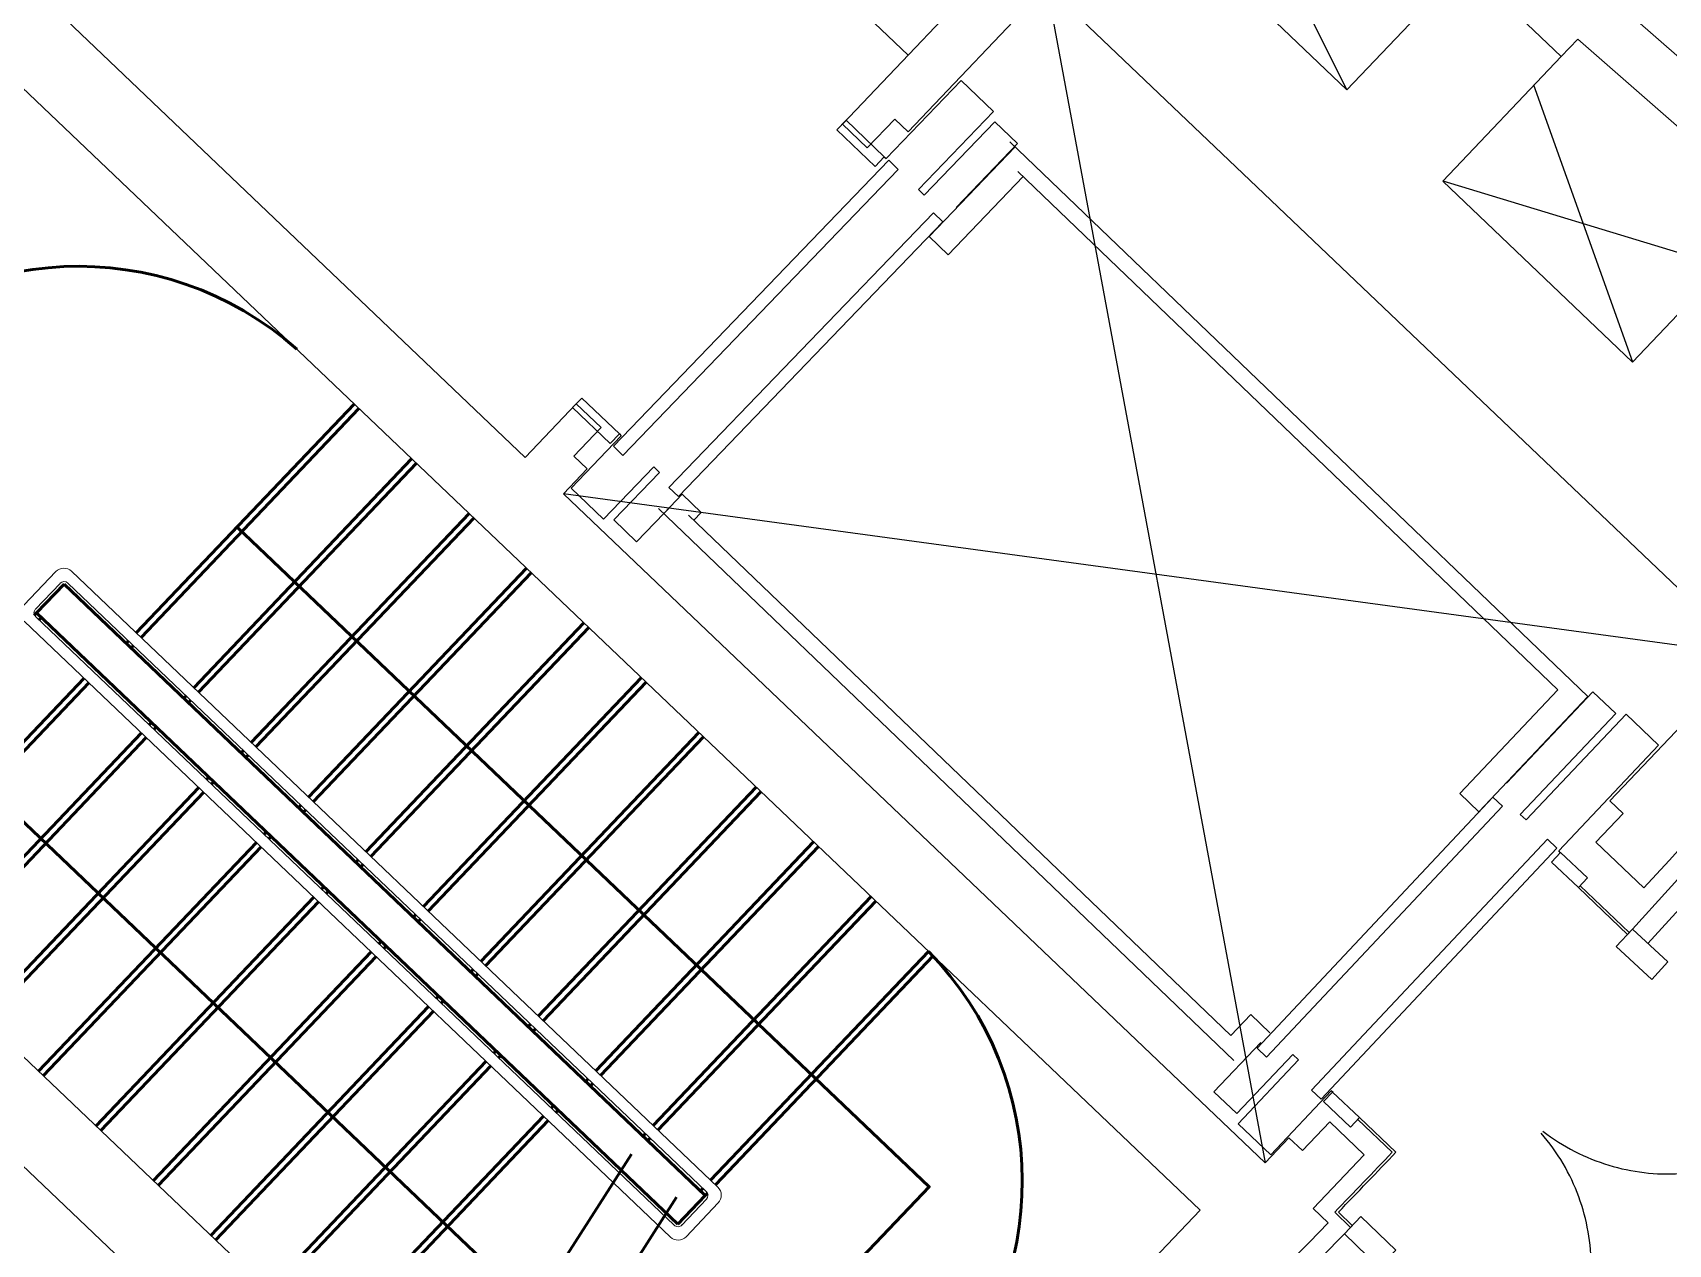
# Model space of a CAD drawing. Header units: centimetres. Extents: x 139057 to 200038, y 34824 to 80516.
# Drawn here: x 175292 to 175910, y 47696 to 48154 of the extents above; entities that cross this region are included whole.
import ezdxf

# ---------------------------------------------------------------- set-up
doc = ezdxf.new("R2010")
doc.units = ezdxf.units.CM
doc.header["$LTSCALE"] = 100
doc.linetypes.add('C-COR-P1$0$HIDDEN2', pattern=[4.7625, 3.175, -1.5875])
for name, color, linetype, lineweight in [('410_STRUTTURE_001-AM_0', 7, 'Continuous', 0), ('430_TAVOLATI_001-AM_0', 3, 'Continuous', 0), ('441_SERRAMENTI_001-AM_0', 1, 'Continuous', 0), ('448_SCALE_001-AM_0', 216, 'Continuous', 50)]:
    doc.layers.add(name, color=color, linetype=linetype, lineweight=lineweight)
for name, color, linetype in [('A-FACCIATA MONTANTI', 13, 'Continuous'), ('A-FACCIATTE VISTE', 8, 'Continuous'), ('A-GRAFICA', 253, 'Continuous'), ('A-MCLS3-15', 50, 'Continuous'), ('A-VISTE GRIGLIATTI PAVIMENTO', 1, 'Continuous'), ('C-COR-P1$0$A-DOOR-SWING', 7, 'C-COR-P1$0$HIDDEN2'), ('C-COR-P1$0$A-STRC', 6, 'Continuous'), ('C-COR-P1$0$A-WALL', 6, 'Continuous'), ('M-ASC', 5, 'Continuous')]:
    doc.layers.add(name, color=color, linetype=linetype)

msp = doc.modelspace()

# ---------------------------------------------------------------- hatches: boundary and pattern name
at = {"layer": 'A-VISTE GRIGLIATTI PAVIMENTO'}
h = msp.add_hatch(dxfattribs=at)
h.set_pattern_fill('GRATE', color=256, scale=5, angle=105.66, style=0)
h.set_pattern_definition([(235.06300002, (4104738.345, -384253.9894), (3.253510723, -2.2728054335), []), (325.063, (4104738.345, -384253.99), (9.091221734, 13.01404289), [])])
edge = h.paths.add_edge_path()
edge.add_line((175894.64, 48294.86), (175845.68, 48224.75))
edge.add_line((175845.68, 48224.75), (175992.07, 48096.38))
edge.add_arc((170587.19, 52727.83), 7117.8, 319.40671, 324.741072)
edge.add_arc((176445.44, 48635.48), 49.08, 91.0762, 199.72173, ccw=False)
edge.add_arc((170562.05, 52749.47), 7150.31, 325.354656, 330.666246)
edge.add_line((176795.55, 49246.56), (176624.67, 49339.87))
edge.add_line((176624.67, 49339.87), (176575.69, 49269.78))
edge.add_line((176575.69, 49269.78), (175894.64, 48294.86))
h = msp.add_hatch(dxfattribs=at)
h.set_pattern_fill('GRATE', color=256, scale=5, angle=105.66, style=0)
h.set_pattern_definition([(235.063, (4104738.345, -384253.9894), (3.253510722, -2.2728054345), []), (325.063, (4104738.345, -384253.99), (9.09122174, 13.01404289), [])])
edge = h.paths.add_edge_path()
edge.add_line((175894.64, 48294.87), (175845.69, 48224.75))
edge.add_line((175845.69, 48224.75), (175992.07, 48096.38))
edge.add_arc((170587.19, 52727.83), 7117.8, 319.40671, 324.741072)
edge.add_arc((176445.44, 48635.48), 49.08, 91.0762, 199.72173, ccw=False)
edge.add_arc((170562.05, 52749.47), 7150.31, 325.354656, 330.666246)
edge.add_line((176795.55, 49246.56), (176624.67, 49339.87))
edge.add_line((176624.67, 49339.87), (176575.69, 49269.78))
edge.add_line((176575.69, 49269.78), (175894.64, 48294.87))

# ---------------------------------------------------------------- linework, layer by layer
at = {"layer": '410_STRUTTURE_001-AM_0', "elevation": 0}
msp.add_lwpolyline([(175901.24, 47830.58, 0.007777), (176051, 47998.23), (175950.9, 48085.98), (175896.97, 48029.36), (175825.11, 48097.81), (175869.94, 48144.88), (175833.73, 48179.36), (175788.9, 48132.3), (175376.16, 48525.41), (175409.27, 48560.17), (175373.06, 48594.66), (175277.88, 48494.73), (175299.61, 48474.04), (175327.18, 48502.98), (175660.82, 48185.22), (175598.07, 48119.33), (175607.48, 48110.37), (175617.83, 48121.23), (175622.9, 48116.4), (175675.31, 48171.43), (175940.77, 47918.6), (175888.36, 47863.56), (175893.43, 47858.74), (175883.08, 47847.88)], format="xyb", close=True, dxfattribs=at)
msp.add_lwpolyline([(175184.59, 47824.04), (175550.56, 47475.47, 0.01125), (175781.8, 47704.05), (175776.11, 47709.47), (175795.42, 47729.74), (175782.39, 47742.15), (175772.04, 47731.29), (175766.97, 47736.12), (175758.01, 47726.71), (175492.55, 47979.55), (175501.51, 47988.96), (175496.45, 47993.79), (175506.79, 48004.65), (175497.38, 48013.61), (175478.07, 47993.34), (175122.71, 48331.8)], format="xyb", dxfattribs=at)
msp.add_lwpolyline([(175123.74, 48289.39), (175733.36, 47708.75), (175550.6, 47516.86), (175071.31, 47973.36)], dxfattribs=at)
at = {"layer": '430_TAVOLATI_001-AM_0'}
for p, q in [((176061.71, 48015.43, 0), (175500.03, 48507.79, 0)), ((175876.2, 48151.46, 0), (175869.94, 48144.88, 0)), ((175876.2, 48151.46, 0), (176048.51, 48000.41, 0))]:
    msp.add_line(p, q, dxfattribs=at)
at = {"layer": '441_SERRAMENTI_001-AM_0'}
for p, q in [((175300.55, 47950.15, 0), (175288.44, 47937.44, 0)), ((175292.9, 47936.03, 0), (175302.15, 47945.73, 0)), ((175305.12, 47945.81, 0), (175546.53, 47715.86, 0)), ((175550.94, 47717.46, 0), (175306.49, 47950.3, 0)), ((175288.56, 47931.47, 0), (175533.02, 47698.63, 0)), ((175534.4, 47703.12, 0), (175292.98, 47933.06, 0)), ((175537.34, 47703.17, 0), (175546.6, 47712.89, 0)), ((175551.09, 47711.52, 0), (175538.93, 47698.75, 0))]:
    msp.add_line(p, q, dxfattribs=at)
for centre, radius, start, end in [((175303.59, 47947.26, 0), 4.2, 46.39409, 136.38813), ((175303.67, 47944.29, 0), 2.1, 46.39495, 136.38799), ((175294.38, 47934.62, 0), 2.1, 135.93394, 225.92698), ((175548.05, 47714.41, 0), 4.2, 316.40196, 46.39597), ((175545.08, 47714.34, 0), 2.1, 316.4021, 46.39515), ((175535.92, 47701.67, 0), 4.2, 226.39493, 316.40196), ((175535.84, 47704.64, 0), 2.1, 226.39493, 316.4021)]:
    msp.add_arc(centre, radius, start, end, dxfattribs=at)
at = {"layer": '448_SCALE_001-AM_0', "linetype": 'Continuous'}
for p, q in [((175413.38, 48013.52, 0), (175330.96, 47926.98, 0)), ((175415.19, 48011.79, 0), (175332.78, 47925.26, 0)), ((175435.11, 47992.83, 0), (175352.69, 47906.29, 0)), ((175436.92, 47991.1, 0), (175354.5, 47904.57, 0)), ((175456.83, 47972.14, 0), (175374.41, 47885.6, 0)), ((175458.64, 47970.41, 0), (175376.22, 47883.88, 0)), ((175478.55, 47951.44, 0), (175396.13, 47864.91, 0)), ((175480.36, 47949.72, 0), (175397.94, 47863.19, 0)), ((175293.29, 47934.56, 0), (175303.64, 47945.42, 0)), ((175303.64, 47945.42, 0), (175546.21, 47714.37, 0)), ((175292.4, 47933.62, 0), (175293.29, 47934.56, 0)), ((175293.29, 47934.56, 0), (175535.87, 47703.51, 0)), ((175294.21, 47931.89, 0), (175295.1, 47932.83, 0)), ((175500.28, 47930.75, 0), (175417.86, 47844.22, 0)), ((175502.09, 47929.03, 0), (175419.67, 47842.5, 0)), ((175328.07, 47923.94, 0), (175327.17, 47923, 0)), ((175329.88, 47922.22, 0), (175328.98, 47921.28, 0)), ((175228.81, 47823.35, 0), (175311.22, 47909.89, 0)), ((175522, 47910.06, 0), (175439.58, 47823.53, 0)), ((175230.62, 47821.63, 0), (175313.03, 47908.16, 0)), ((175349.79, 47903.25, 0), (175348.9, 47902.31, 0)), ((175523.81, 47908.34, 0), (175441.39, 47821.81, 0)), ((175351.6, 47901.53, 0), (175350.71, 47900.59, 0)), ((175335.84, 47892.24, 0), (175336.74, 47893.18, 0)), ((175337.65, 47890.51, 0), (175338.55, 47891.45, 0)), ((175250.53, 47802.66, 0), (175332.95, 47889.19, 0)), ((175252.34, 47800.94, 0), (175334.76, 47887.47, 0)), ((175543.72, 47889.37, 0), (175461.3, 47802.84, 0)), ((175545.53, 47887.65, 0), (175463.11, 47801.11, 0)), ((175371.51, 47882.56, 0), (175370.62, 47881.62, 0)), ((175373.32, 47880.84, 0), (175372.43, 47879.9, 0)), ((175357.57, 47871.55, 0), (175358.46, 47872.49, 0)), ((175272.25, 47781.97, 0), (175354.67, 47868.5, 0)), ((175274.06, 47780.25, 0), (175356.48, 47866.78, 0)), ((175359.38, 47869.82, 0), (175360.27, 47870.76, 0)), ((175565.44, 47868.68, 0), (175483.02, 47782.15, 0)), ((175567.26, 47866.96, 0), (175484.83, 47780.42, 0)), ((175393.24, 47861.87, 0), (175392.34, 47860.93, 0)), ((175395.05, 47860.15, 0), (175394.15, 47859.21, 0)), ((175293.98, 47761.28, 0), (175376.39, 47847.81, 0)), ((175379.29, 47850.86, 0), (175380.19, 47851.79, 0)), ((175381.1, 47849.13, 0), (175382, 47850.07, 0)), ((175587.17, 47847.99, 0), (175504.75, 47761.46, 0)), ((175295.79, 47759.55, 0), (175378.2, 47846.09, 0)), ((175414.96, 47841.18, 0), (175414.07, 47840.24, 0)), ((175588.98, 47846.27, 0), (175506.56, 47759.73, 0)), ((175416.77, 47839.45, 0), (175415.88, 47838.52, 0)), ((175401.01, 47830.16, 0), (175401.91, 47831.1, 0)), ((175402.82, 47828.44, 0), (175403.72, 47829.38, 0)), ((175315.7, 47740.59, 0), (175398.12, 47827.12, 0)), ((175317.51, 47738.86, 0), (175399.93, 47825.4, 0)), ((175608.89, 47827.3, 0), (175526.47, 47740.77, 0)), ((175610.7, 47825.58, 0), (175528.28, 47739.04, 0)), ((175436.68, 47820.49, 0), (175435.79, 47819.55, 0)), ((175438.49, 47818.76, 0), (175437.6, 47817.83, 0)), ((175422.74, 47809.47, 0), (175423.63, 47810.41, 0)), ((175337.42, 47719.9, 0), (175419.84, 47806.43, 0)), ((175339.23, 47718.17, 0), (175421.65, 47804.71, 0)), ((175424.55, 47807.75, 0), (175425.44, 47808.69, 0)), ((175630.61, 47806.61, 0), (175548.19, 47720.08, 0)), ((175632.43, 47804.89, 0), (175550, 47718.35, 0)), ((175458.41, 47799.8, 0), (175457.51, 47798.86, 0)), ((175460.22, 47798.07, 0), (175459.32, 47797.14, 0)), ((175359.15, 47699.21, 0), (175441.56, 47785.74, 0)), ((175444.46, 47788.78, 0), (175445.36, 47789.72, 0)), ((175446.27, 47787.06, 0), (175447.17, 47788, 0)), ((175360.96, 47697.48, 0), (175443.37, 47784.02, 0)), ((175480.13, 47779.11, 0), (175479.23, 47778.17, 0)), ((175481.94, 47777.38, 0), (175481.04, 47776.45, 0)), ((175466.18, 47768.09, 0), (175467.08, 47769.03, 0)), ((175467.99, 47766.37, 0), (175468.89, 47767.31, 0)), ((175380.87, 47678.52, 0), (175463.29, 47765.05, 0)), ((175382.68, 47676.79, 0), (175465.1, 47763.33, 0)), ((175501.85, 47758.42, 0), (175500.96, 47757.48, 0)), ((175503.66, 47756.69, 0), (175502.77, 47755.76, 0)), ((175487.91, 47747.4, 0), (175488.8, 47748.34, 0)), ((175402.59, 47657.83, 0), (175485.01, 47744.36, 0)), ((175404.4, 47656.1, 0), (175486.82, 47742.64, 0)), ((175489.72, 47745.68, 0), (175490.61, 47746.62, 0)), ((175523.57, 47737.73, 0), (175522.68, 47736.79, 0)), ((175525.38, 47736, 0), (175524.49, 47735.07, 0)), ((175545.3, 47717.03, 0), (175544.41, 47716.1, 0)), ((175546.21, 47714.37, 0), (175535.87, 47703.51, 0)), ((175547, 47715.2, 0), (175546.21, 47714.37, 0))]:
    msp.add_line(p, q, dxfattribs=at)
at = {"layer": '448_SCALE_001-AM_0', "linetype": 'Continuous', "elevation": 0}
for points in [[(175208.9, 47842.32, -0.405679), (175208.21, 48015.6), (175218.56, 48026.46, -0.405682), (175391.66, 48034.21)], [(175426.13, 47635.41, 0.360014), (175620.96, 47622.47), (175631.3, 47633.34, 0.405682), (175630.61, 47806.61)]]:
    msp.add_lwpolyline(points, format="xyb", dxfattribs=at)
for points in [[(175369.07, 47966.99), (175630.89, 47717.62), (175536.75, 47618.78), (175518.79, 47635.88)], [(175483.77, 47669.24), (175253.21, 47888.84)], [(175441.83, 47603.23), (175481.11, 47663.16), (175466.09, 47670.35), (175502.08, 47668.09), (175482.91, 47674.66), (175518.25, 47729.92)], [(175458.9, 47586.98), (175498.18, 47646.91), (175483.16, 47654.1), (175519.14, 47651.83), (175499.97, 47658.41), (175535.31, 47713.66)]]:
    msp.add_lwpolyline(points, dxfattribs=at)
at = {"layer": 'A-FACCIATA MONTANTI', "elevation": 0}
for points in [[(175896.9, 47815.05), (175890.78, 47808.44), (175904.21, 47796.01), (175906.59, 47798.57), (175907.94, 47800.04), (175910.32, 47802.61)], [(175896.9, 47815.05), (175890.78, 47808.44), (175904.21, 47796), (175906.58, 47798.57), (175907.94, 47800.04), (175910.32, 47802.61)], [(175794.2, 47706.36), (175787.95, 47699.88), (175801.12, 47687.17), (175803.55, 47689.69), (175804.94, 47691.13), (175807.37, 47693.65)], [(175794.2, 47706.35), (175787.95, 47699.88), (175801.12, 47687.17), (175803.55, 47689.69), (175804.94, 47691.13), (175807.37, 47693.65)]]:
    msp.add_lwpolyline(points, close=True, dxfattribs=at)
at = {"layer": 'A-FACCIATTE VISTE'}
for p, q in [((175991.35, 47919.11, 0), (175896.9, 47815.05, 0)), ((175991.35, 47919.11, 0), (175896.9, 47815.04, 0)), ((175997.32, 47913.79, 0), (175902.77, 47809.61, 0)), ((175997.32, 47913.79, 0), (175902.77, 47809.61, 0)), ((175787.95, 47699.88, 0), (175689.28, 47599.81, 0)), ((175787.95, 47699.88, 0), (175689.28, 47599.81, 0))]:
    msp.add_line(p, q, dxfattribs=at)
at = {"layer": 'A-GRAFICA'}
for p, q in [((175722.03, 48265.08, 0), (175788.92, 48132.31, 0)), ((175675.36, 48171.42, 0), (175758.02, 47726.73, 0)), ((175897.03, 48029.31, 0), (175859.61, 48134.04, 0)), ((175825.12, 48097.83, 0), (175931.53, 48065.53, 0)), ((175940.79, 47918.62, 0), (175492.6, 47979.53, 0))]:
    msp.add_line(p, q, dxfattribs=at)
at = {"layer": 'A-MCLS3-15'}
msp.add_line((175427.39, 48331.62, 0), (175622.9, 48145.4, 0), dxfattribs=at)
at = {"layer": 'C-COR-P1$0$A-DOOR-SWING'}
for centre, radius, start, end in [((175910.37, 47799.87, 0), 77.39, 232.31255, 314.33501), ((175804.01, 47687.28, 0), 77.28, 318.77984, 40.9491)]:
    msp.add_arc(centre, radius, start, end, dxfattribs=at)
at = {"layer": 'C-COR-P1$0$A-STRC'}
msp.add_line((175866.28, 47840.38, 0), (175866.29, 47840.37, 0), dxfattribs=at)
at = {"layer": 'C-COR-P1$0$A-WALL'}
for p, q in [((175876.43, 47830.71, 0), (175895.01, 47813.01, 0)), ((175877.12, 47831.45, 0), (175895.69, 47813.74, 0)), ((175792.96, 47743.11, 0), (175806.03, 47730.66, 0)), ((175793.65, 47743.83, 0), (175807.45, 47730.69, 0)), ((175790.24, 47702.25, 0), (175784.26, 47708.02, 0)), ((175790.93, 47702.97, 0), (175785.68, 47708.05, 0))]:
    msp.add_line(p, q, dxfattribs=at)
for radius, start, end in [(7225.5, 315.997071, 316.246107), (7226.5, 316.005001, 316.254055)]:
    msp.add_arc((170586.93, 52727.54, 0), radius, start, end, dxfattribs=at)
at = {"layer": 'M-ASC'}
for p, q in [((175614.57, 48106.31, 0), (175642.97, 48135.86, 0)), ((175642.97, 48135.86, 0), (175655.24, 48124.09, 0)), ((175655.24, 48124.09, 0), (175626.84, 48094.54, 0)), ((175629.01, 48092.47, 0), (175655.68, 48120.21, 0)), ((175655.68, 48120.21, 0), (175664.27, 48111.97, 0)), ((175613.85, 48107, 0), (175614.57, 48106.31, 0)), ((175663.37, 48110.75, 0), (175630.82, 48076.87, 0)), ((175664.27, 48111.97, 0), (175641.06, 48087.84, 0)), ((175880.04, 47902.97, 0), (175661.4, 48112.63, 0)), ((175615.6, 48105.67, 0), (175511.43, 47997.55, 0)), ((175515.04, 47994.09, 0), (175619.2, 48102.21, 0)), ((175619.2, 48102.21, 0), (175615.6, 48105.67, 0)), ((175664.46, 48101.38, 0), (175868.69, 47905.53, 0)), ((175626.84, 48094.54, 0), (175629.01, 48092.47, 0)), ((175638.04, 48069.95, 0), (175666.44, 48099.5, 0)), ((175632.47, 48085.82, 0), (175532.4, 47982, 0)), ((175536.01, 47978.54, 0), (175636.08, 48082.36, 0)), ((175636.08, 48082.36, 0), (175632.47, 48085.82, 0)), ((175630.82, 48076.87, 0), (175638.04, 48069.95, 0)), ((175514.44, 48001.5, 0), (175495.47, 47981.75, 0)), ((175513.72, 48002.19, 0), (175514.44, 48001.5, 0)), ((175511.43, 47997.55, 0), (175515.04, 47994.09, 0)), ((175507.74, 47969.98, 0), (175526.71, 47989.73, 0)), ((175526.71, 47989.73, 0), (175528.88, 47987.66, 0)), ((175528.88, 47987.66, 0), (175511.64, 47969.71, 0)), ((175495.47, 47981.75, 0), (175507.74, 47969.98, 0)), ((175537.46, 47979.42, 0), (175530.48, 47972.17, 0)), ((175532.4, 47982, 0), (175536.01, 47978.54, 0)), ((175544.68, 47972.5, 0), (175537.46, 47979.42, 0)), ((175520.23, 47961.47, 0), (175534, 47975.81, 0)), ((175528.51, 47974.05, 0), (175746.12, 47765.38, 0)), ((175744.99, 47774.77, 0), (175539.88, 47971.46, 0)), ((175541.85, 47969.58, 0), (175544.68, 47972.5, 0)), ((175511.64, 47969.71, 0), (175520.23, 47961.47, 0)), ((175831.56, 47866.28, 0), (175868.69, 47905.53, 0)), ((175880.04, 47902.97, 0), (175838.82, 47859.4, 0)), ((175881.92, 47904.67, 0), (175849.28, 47870.16, 0)), ((175890.56, 47896.49, 0), (175881.92, 47904.67, 0)), ((175854.48, 47858.35, 0), (175890.56, 47896.49, 0)), ((175894.46, 47896.25, 0), (175856.66, 47856.29, 0)), ((175906.81, 47884.56, 0), (175894.46, 47896.25, 0)), ((175869.01, 47844.61, 0), (175906.81, 47884.56, 0)), ((175838.82, 47859.4, 0), (175831.56, 47866.28, 0)), ((175754.89, 47770.07, 0), (175844.05, 47864.93, 0)), ((175847.68, 47861.49, 0), (175758.52, 47766.63, 0)), ((175844.05, 47864.93, 0), (175847.68, 47861.49, 0)), ((175856.66, 47856.29, 0), (175854.48, 47858.35, 0)), ((175775.54, 47754.18, 0), (175864.7, 47849.03, 0)), ((175864.7, 47849.03, 0), (175868.33, 47845.6, 0)), ((175868.33, 47845.6, 0), (175779.17, 47750.74, 0)), ((175869.74, 47843.92, 0), (175869.01, 47844.61, 0)), ((175744.99, 47774.77, 0), (175752.53, 47782.73, 0)), ((175752.53, 47782.73, 0), (175759.79, 47775.86, 0)), ((175738.61, 47753.47, 0), (175756.36, 47772.23, 0)), ((175768.44, 47767.68, 0), (175747.26, 47745.3, 0)), ((175758.52, 47766.63, 0), (175754.89, 47770.07, 0)), ((175770.62, 47765.62, 0), (175768.44, 47767.68, 0)), ((175747.72, 47741.42, 0), (175770.62, 47765.62, 0)), ((175782.97, 47753.94, 0), (175760.07, 47729.73, 0)), ((175779.17, 47750.74, 0), (175775.54, 47754.18, 0)), ((175783.69, 47753.25, 0), (175782.97, 47753.94, 0)), ((175747.26, 47745.3, 0), (175738.61, 47753.47, 0)), ((175760.07, 47729.73, 0), (175747.72, 47741.42, 0))]:
    msp.add_line(p, q, dxfattribs=at)
at = {"layer": 'M-ASC', "elevation": 0}
for points in [[(175610.44, 48103.35), (175613.9, 48106.95), (175599.45, 48120.78), (175595.99, 48117.17)], [(175866.26, 47840.33), (175869.69, 47843.97), (175879.86, 47834.35), (175876.43, 47830.71)]]:
    msp.add_lwpolyline(points, close=True, dxfattribs=at)
for points in [[(175510.26, 47998.58), (175496, 48012.17), (175499.46, 48015.77), (175513.72, 48002.19), (175510.26, 47998.58)], [(175780.04, 47749.82), (175790.22, 47740.2), (175793.65, 47743.83), (175783.48, 47753.45), (175780.04, 47749.82)]]:
    msp.add_lwpolyline(points, dxfattribs=at)

doc.saveas('drawing.dxf')
